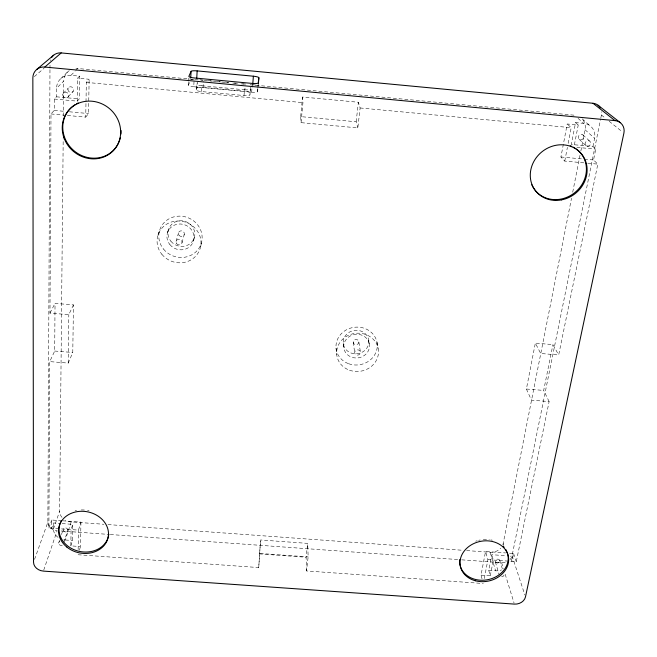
<?xml version="1.0" encoding="UTF-8"?>
<svg xmlns="http://www.w3.org/2000/svg" width="657" height="657" viewBox="0 0 657 657"><rect width="100%" height="100%" fill="white"/><g stroke="black" fill="none" stroke-linecap="round" stroke-linejoin="round"><path stroke-width="0.49" stroke-dasharray="3.29 2.46" d="M34.558 559.37L47.871 522.175L49.973 69.256M49.981 68.229L49.998 65.158M62.793 520.82L80.934 522.134L78.47 530.117L48.889 527.99L49.735 361.613L54.695 351.035L55.032 303.37L73.453 304.889L72.779 352.489L68.213 363.091L49.735 361.613M73.453 304.889L68.813 314.654L49.981 313.102L50.991 113.948L54.268 110.401L54.334 99.035L56.477 96.817L56.535 88.301L63.737 81.098A14.364 13.271 47 0 1 69.264 70.603M61.783 520.746L51.706 520.016L51.657 528.228L53.488 522.972L60.592 523.481M58.079 537.393A12.097 10.052 12 0 1 53.447 529.057L53.488 522.972M53.447 529.057L59.639 511.171L63.195 138.578M63.409 116.002L63.737 81.098M68.213 363.091L68.813 314.654M80.934 522.134L80.483 546.55L70.849 545.86L71.079 529.624L72.763 524.36L61.602 523.555M54.334 99.035L77.271 101.153L77.608 78.175L79.538 76.138L70.956 75.333A14.824 13.674 46 0 0 56.535 88.301M70.849 545.86L72.516 540.506L72.763 524.36M77.271 101.153L79.201 98.92L79.538 76.138M78.134 549.613L78.47 530.117M67.343 115.451L85.73 117.143L85.977 102.837M86.001 101.81L86.338 82.396L89.147 79.251L77.608 78.175M85.73 117.143L88.514 113.546L89.147 79.251M78.043 554.746L258.727 567.566L260.55 539.972L307.69 543.38L308.141 556.914L306.515 570.958L483.322 583.506M258.727 567.566L260.55 539.972M188.37 85.27L188.543 82.207M188.592 81.238L188.748 78.314M257.881 88.933L257.569 91.61A5.773 1.1 5.2 0 1 251.664 92.169L193.733 86.74L194.168 78.93M250.654 87.2L249.906 94.961A5.724 1.109 5.2 0 1 244.018 95.536L201.551 91.569A5.757 1.117 4.8 0 1 196.221 89.943L197.075 82.856M196.221 89.943L197.01 87.907L197.33 82.191M201.551 91.569L201.896 85.78A5.765 1.092 4.8 0 1 196.55 84.178M197.01 87.907A5.708 1.092 4.8 0 1 203.062 87.381L203.399 81.69M244.018 95.536L244.445 89.771A5.741 1.084 5.2 0 0 250.35 89.229L249.906 94.961M250.218 92.892A5.675 1.092 5.2 0 0 244.757 91.29L245.176 85.615M251.664 92.169L251.96 88.284M252.033 87.307L252.255 84.392M257.569 91.61L257.79 88.711M257.873 87.742L258.094 84.843M258.349 84.367L258.201 86.256A5.642 1.051 5.3 0 0 257.815 85.821M300.684 116.626L302.54 97.022L358.394 102.254L360.126 107.97L357.819 127.893L301.054 122.654L300.684 116.626L356.151 121.767L357.819 127.893M301.054 122.654L302.959 102.632L302.54 97.022M306.515 570.958L306.096 557.235L307.69 543.38M356.151 121.767L358.394 102.254M482.041 578.858L481.023 575.13L485.539 551.478L505.57 552.931M583.786 162.837L564.749 161.088L560.922 156.982L567.229 123.984L578.242 125.019L573.939 147.086M484.275 578.538L487.913 559.657L485.539 551.478M564.749 161.088L567.402 147.34M568.157 143.407L571.188 127.688L567.229 123.984M481.023 575.13L490.286 575.795L488.709 570.317L491.74 554.697L506.333 555.748M592.951 146.486L594.593 138.331A14.454 13.025 -42.5 0 0 583.745 123.368L575.565 122.604L571.319 144.483L592.951 146.486L595.759 149.098L593.55 159.98L597.813 164.127L558.68 354.977L540.711 353.499L535.34 343.135L552.931 344.597L558.68 354.977M487.913 559.657L516.287 561.702L549.121 401.575L531.48 400.162L526.388 389.026L535.34 343.135M490.286 575.795L493.35 560.084L491.74 554.697M502.827 544.776A11.465 9.527 -12.5 0 0 503.172 543.536L571.516 198.233M572.707 192.189L580.082 154.945M580.878 150.913L585.058 129.774A14.011 12.672 -43.3 0 0 583.063 120.017M549.121 401.575L543.676 390.422L552.931 344.597M510.095 559.493A9.124 7.531 -12.7 0 0 512.058 555.789L600.613 119.048M600.81 118.038L601.426 115.032A11.325 10.184 -44.7 0 0 601.59 111.756M509.577 553.219L513.585 553.514L511.975 561.431L510.226 556.036M200.656 246.547L201.773 241.406M193.618 240.528L194.415 237.185M182.022 242.72L184.288 234.303M176.092 241.406L178.49 233.005M79.398 550.188L80.483 546.55M167.502 232.627L168.545 229.342M63.786 539.791A12.097 10.052 12 0 0 65.347 539.997L71.186 521.896L103.88 524.27M63.836 542.542L67.868 530.1M58.621 543.15L59.573 540.276M61.479 534.535L63.064 529.747M158.008 235.025L159.708 230.016M43.732 570.136L57.126 530.692A9.387 7.81 12.6 0 1 47.871 522.175M48.889 527.99L51.706 520.016M189.503 82.519L188.378 85.123A5.814 1.109 4.7 0 0 193.733 86.74M49.981 313.102L55.032 303.37M68.197 96.776L73.231 91.274M63.171 93.401L68.336 87.972M70.956 75.333L75.029 71.243M75.703 70.562L77.74 68.517L203.202 80.31M60.797 78.585L67.893 71.67M34.345 76.639L44.035 68.262M61.216 530.987L109.243 534.445M110.261 534.519L460.754 559.764M461.781 559.838L501.628 562.712A9.124 7.531 -12.7 0 0 505.906 562.154M260.065 553.465L308.141 556.914M65.347 539.997L72.516 540.506M259.228 553.876L306.096 557.235M488.709 570.317L495.6 570.81A11.769 9.707 -12.3 0 0 501.595 569.923M107.97 524.565L462.52 550.27M466.601 550.566L490.106 552.274A11.465 9.527 -12.5 0 0 500.724 548.209M54.695 351.035L72.779 352.489M526.388 389.026L543.676 390.422M576.912 147.357L595.759 149.098M54.268 110.401L65.347 111.419M69.371 111.789L88.514 113.546M560.922 156.982L583.35 159.043M584.369 159.134L593.55 159.98M50.991 113.948L66.316 115.361M587.793 163.207L597.813 164.127M199.736 79.711L202.791 79.998M207.891 80.474L211.965 80.86M217.065 81.337L220.12 81.624M225.211 82.1L229.293 82.486M234.385 82.963L237.448 83.25M242.54 83.735L246.613 84.112M204.22 80.409L212.383 81.172M213.402 81.271L220.547 81.944M221.565 82.035L228.702 82.708M232.783 83.094L236.865 83.48M240.947 83.858L246.047 84.342M250.12 84.72L574.497 115.221A14.011 12.672 -43.3 0 1 576.197 115.501M201.896 85.78L244.445 89.771M203.062 87.381L244.757 91.29M86.338 82.396L302.959 102.632M360.126 107.97L571.188 127.688M56.477 96.817L79.201 98.92M601.426 115.032L605.294 118.145M609.17 121.266L622.343 131.876M582.201 118.901L590.183 125.848M578.053 118.359L583.745 123.368M585.058 129.774L594.593 138.331M575.565 122.604L578.242 125.019M582.866 134.841L589.789 141.222M579.219 139.309L586.052 145.788M513.585 553.514L516.287 561.702M512.058 555.789L524.861 594.979M503.172 543.536L503.788 545.466M501.628 562.712L503.41 568.486M505.192 574.259L514.103 603.142M499.706 560.24L502.712 570.038M495.329 561.907L499.156 574.67M490.106 552.274L495.6 570.81M376.929 341.96L378.12 348.194M368.733 340.203A12.836 11.744 -8.4 0 1 351.15 353.047A12.836 11.744 -8.4 0 1 348.218 332.91A12.836 11.744 -8.4 0 1 368.733 340.203L369.448 344.284A12.943 11.826 -8.3 0 1 351.709 357.219A12.943 11.826 -8.3 0 1 348.76 336.942A12.943 11.826 -8.3 0 1 369.448 344.284M358.853 341.927A2.825 2.587 -8.4 0 1 354.731 344.424A2.825 2.587 -8.4 0 1 354.525 339.948A2.825 2.587 -8.4 0 1 358.853 341.927L360.447 352.3A2.883 2.628 -8.2 0 1 356.234 354.837A2.883 2.628 -8.2 0 1 356.028 350.288A2.883 2.628 -8.2 0 1 360.447 352.3M353.22 342.281L354.69 352.661M343.266 343.274L343.849 348.12M336.031 348.087L336.696 354.386M71.186 521.896A11.769 9.863 12.2 0 1 65.38 520.155M61.988 517.371A11.769 9.863 12.2 0 1 59.639 511.171M75.925 68.459A14.364 13.271 47 0 1 77.74 68.517M504.034 574.974A2.398 1.971 -12.2 0 1 501.291 576.789M62.284 545.187A2.464 2.037 11.8 0 1 58.941 544.193A2.464 2.037 11.8 0 1 59.869 541.458M252.731 84.687A5.642 1.051 5.3 0 1 256.649 85.369M190.924 79.661A5.683 1.051 4.8 0 1 194.497 79.292M50.277 60.707A11.645 10.693 48.8 0 1 50.54 59.787M475.709 541.212A24.457 20.219 -11.7 0 1 477.171 540.727M478.666 540.309A24.457 20.219 -11.7 0 1 480.177 539.972M483.24 539.545A24.457 20.219 -11.7 0 1 489.358 539.66M490.845 539.89A24.457 20.219 -11.7 0 1 492.307 540.202M75.095 510.834A25.065 20.893 11 0 1 76.59 510.489M81.23 509.947A25.065 20.893 11 0 1 84.383 510.013M87.529 510.407A25.065 20.893 11 0 1 89.081 510.735M496.035 562.679A2.357 1.938 -12.3 0 0 499.821 561.242A2.357 1.938 -12.3 0 0 496.7 559.296A2.357 1.938 -12.3 0 0 496.035 562.679M580.501 139.801A2.891 2.603 -42.5 0 0 583.662 135.933A2.891 2.603 -42.5 0 0 578.965 135.49A2.891 2.603 -42.5 0 0 580.501 139.801M587.358 146.289A2.957 2.661 -41.9 0 0 590.602 142.339A2.957 2.661 -41.9 0 0 585.798 141.887A2.957 2.661 -41.9 0 0 587.358 146.289M67.934 89.352A2.965 2.735 46 0 0 72.18 92.218A2.965 2.735 46 0 0 72.237 87.291A2.965 2.735 46 0 0 67.934 89.352M62.768 94.813A3.039 2.792 45.2 0 0 67.121 97.737A3.039 2.792 45.2 0 0 67.17 92.703A3.039 2.792 45.2 0 0 62.768 94.813M63.376 530.782A2.423 2.012 12 0 0 67.531 531.086A2.423 2.012 12 0 0 65.495 527.899A2.423 2.012 12 0 0 63.376 530.782M349.508 370.211A20.975 19.119 -8.2 0 0 378.333 349.376A20.975 19.119 -8.2 0 0 344.851 337.419A20.975 19.119 -8.2 0 0 349.508 370.211M348.695 363.748A20.712 18.93 -8.3 0 0 377.134 343.135A20.712 18.93 -8.3 0 0 344.079 331.3A20.712 18.93 -8.3 0 0 348.695 363.748M169.9 244.609A13.649 12.828 19.9 0 0 193.101 242.055A13.649 12.828 19.9 0 0 178.384 224.07A13.649 12.828 19.9 0 0 169.9 244.609M161.885 254.316A22.133 20.769 19.5 0 0 199.523 250.276A22.133 20.769 19.5 0 0 175.723 221.105A22.133 20.769 19.5 0 0 161.885 254.316M176.643 243.698A3.039 2.858 19.4 0 0 181.841 243.295A3.039 2.858 19.4 0 0 178.688 239.197A3.039 2.858 19.4 0 0 176.643 243.698M179.024 235.255A2.973 2.8 20.2 0 0 184.108 234.853A2.973 2.8 20.2 0 0 181.028 230.837A2.973 2.8 20.2 0 0 179.024 235.255M170.91 241.234A13.526 12.729 20.2 0 0 193.905 238.696A13.526 12.729 20.2 0 0 179.328 220.842A13.526 12.729 20.2 0 0 170.91 241.234M163.519 249.085A21.837 20.531 19.9 0 0 200.656 245.094A21.837 20.531 19.9 0 0 177.185 216.252A21.837 20.531 19.9 0 0 163.519 249.085"/><path stroke-width="0.99" d="M190.727 78.002L191.088 71.342A5.699 1.018 4.8 0 1 197.157 70.899L253.38 76.204A5.658 1.018 5.3 0 1 258.866 77.74L258.423 83.414M196.73 78.47L197.157 70.899M252.805 83.751L253.38 76.204M258.866 77.74L258.25 82.905A5.79 1.068 5.3 0 1 252.329 83.423L194.226 77.953A5.831 1.068 4.8 0 1 188.855 76.368L191.088 71.342M593.008 103.272L614.985 120.617A12.138 10.824 -43 0 1 623.895 133.125L525.485 596.893A9.666 7.835 -12.3 0 1 514.398 604.103L43.403 571.097A9.962 8.139 12 0 1 33.532 562.228L32.85 77.928A12.491 11.415 46.7 0 1 44.824 67.047L61.216 52.921L593.008 103.272A11.325 10.184 -44.7 0 1 600.35 107.896M36.726 69.453L53.66 55.172M44.824 67.047L614.985 120.617M598.018 105.227L620.331 122.687M51.525 57.635A11.645 10.693 48.8 0 1 61.216 52.921M506.892 551.716A24.457 20.219 -11.7 0 1 486.894 579.86A24.457 20.219 -11.7 0 1 459.728 559.575M503.287 546.304A24.457 20.219 -11.7 0 1 504.174 547.297M505.701 549.424A24.457 20.219 -11.7 0 1 506.342 550.55M576.246 148.967A29.401 26.65 -38.7 0 1 574.793 192.616A29.401 26.65 -38.7 0 1 531.809 184.765M570.202 145.764A29.401 26.65 -38.7 0 1 571.804 146.421M573.347 147.168A29.401 26.65 -38.7 0 1 574.834 148.022M120.362 137.617A30.033 27.898 40.8 0 1 75.76 152.12A30.033 27.898 40.8 0 1 75.128 104.635M76.672 103.749A30.033 27.898 40.8 0 1 78.282 102.96M121.044 130.497A30.033 27.898 40.8 0 1 120.929 134.094M108.758 534.289A25.065 20.893 11 0 1 77.321 550.87A25.065 20.893 11 0 1 61.479 520.574M475.323 580.755A24.506 20.252 -11.7 0 0 508.419 556.766A24.506 20.252 -11.7 0 0 469.246 546.213A24.506 20.252 -11.7 0 0 475.323 580.755M561.472 199.892A29.466 26.707 -38.6 0 0 581.815 154.313A29.466 26.707 -38.6 0 0 532.811 163.585A29.466 26.707 -38.6 0 0 561.472 199.892M63.811 137.329A30.099 27.964 40.7 0 0 113.456 150.527A30.099 27.964 40.7 0 0 97.088 102.122A30.099 27.964 40.7 0 0 63.811 137.329M66.735 546.969A25.114 20.925 11 0 0 107.929 538.239A25.114 20.925 11 0 0 75.908 511.877A25.114 20.925 11 0 0 66.735 546.969"/></g></svg>
